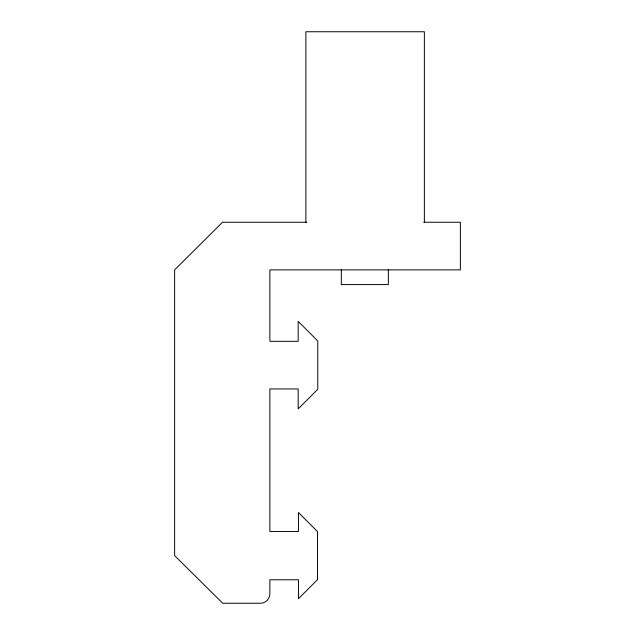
<?xml version="1.0" encoding="UTF-8"?>
<svg xmlns="http://www.w3.org/2000/svg" width="635" height="635" viewBox="0 0 635 635"><rect width="100%" height="100%" fill="white"/><g stroke="black" fill="none" stroke-linecap="round" stroke-linejoin="round"><path stroke-width="0.95" d="M306.769 222.25L222.536 222.25L174.625 269.875L174.625 555.625L222.726 603.25L260.35 603.25A9.525 9.525 0 0 0 269.875 593.725L269.875 579.779L298.45 579.779L298.45 598.734L317.5 579.676L317.5 531.574L298.45 512.516L298.45 531.471L269.875 531.471L269.875 388.938L298.18 388.938L298.18 408.884L317.77 389.287L317.77 340.963L298.18 321.366L298.18 341.312L269.875 341.312L269.875 269.875L460.375 269.875L460.375 222.25L423.712 222.25M424.37 222.25L424.37 31.75L305.88 31.75L305.88 222.25M388.358 269.875L388.358 284.591L341.312 284.591L341.312 269.875"/></g></svg>
